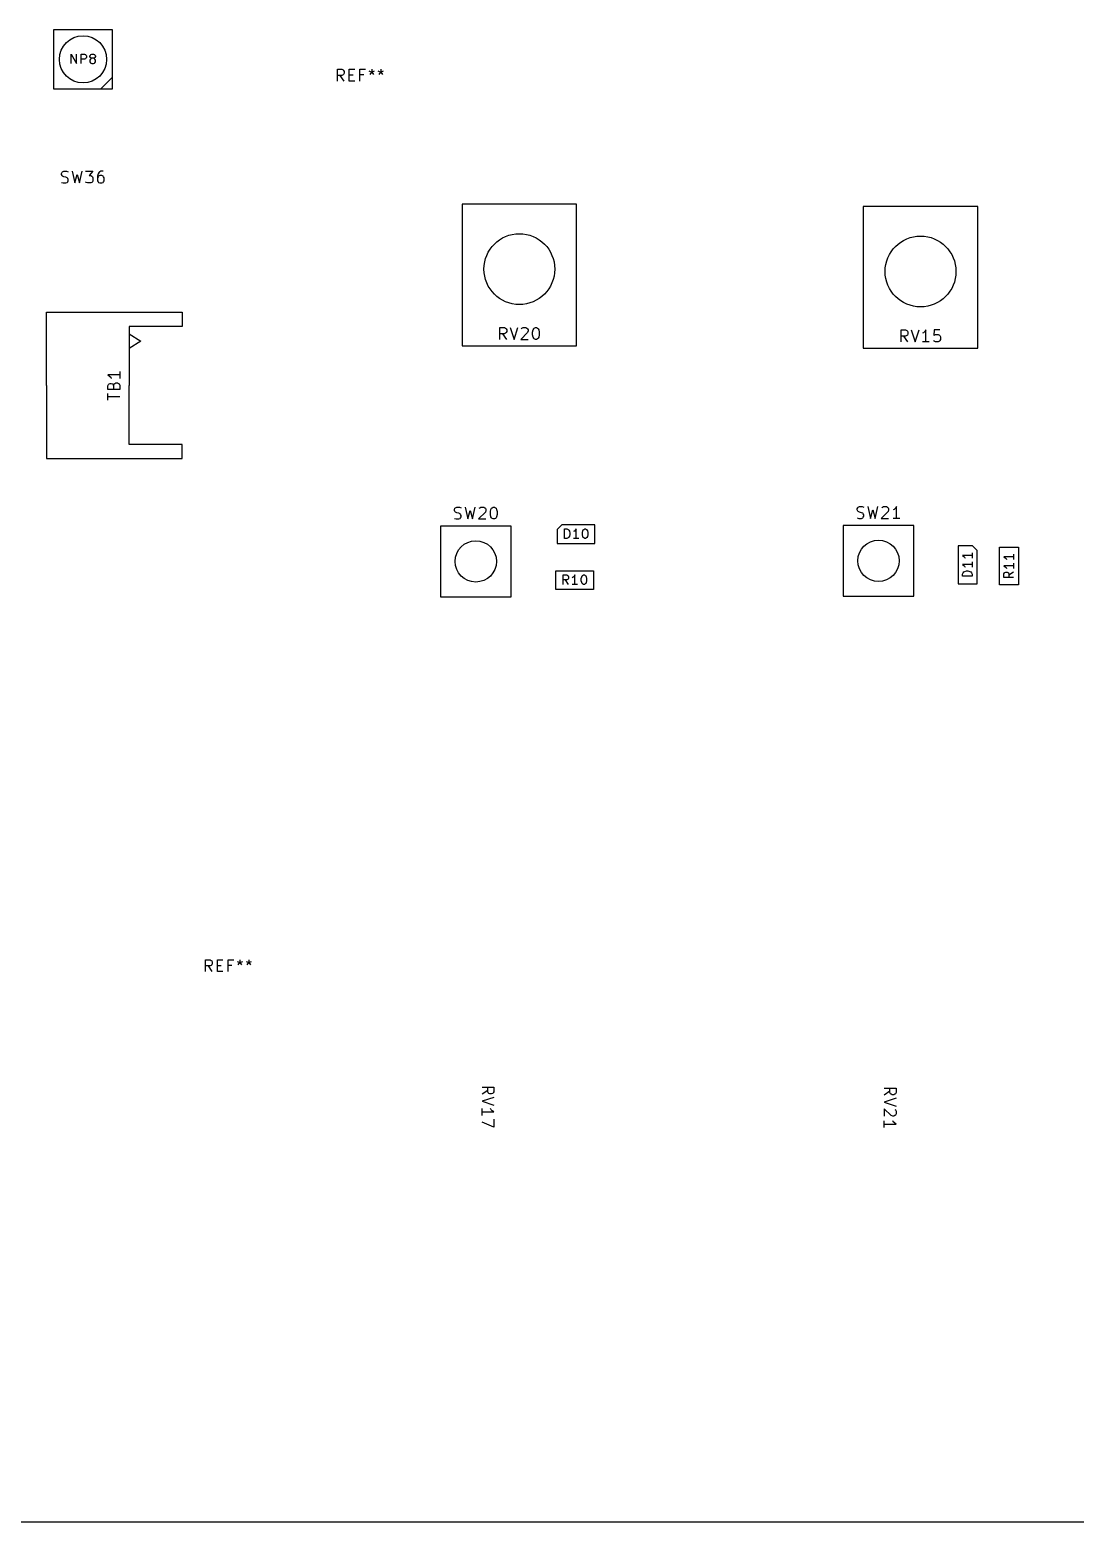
# Model space of a CAD drawing. Extents: x 0 to 360, y 0 to 260.
# Drawn here: x 88.5 to 177.1, y 0 to 126.4 of the extents above; entities that cross this region are included whole.
import ezdxf

# ---------------------------------------------------------------- set-up
doc = ezdxf.new("R2010")
doc.units = 0
doc.layers.add('BLACK', color=7, linetype='CONTINUOUS')

msp = doc.modelspace()

# ---------------------------------------------------------------- linework, layer by layer
at = {"layer": 'BLACK', "linetype": 'CONTINUOUS'}
for p, q in [((95.54, 126.42), (90.54, 126.42)), ((90.54, 126.42), (90.54, 121.42)), ((95.54, 121.42), (95.54, 126.42)), ((92.0305, 123.558), (92.0305, 124.358)), ((92.0305, 124.358), (92.4876, 123.558)), ((92.4876, 123.558), (92.4876, 124.358)), ((92.8686, 123.558), (92.8686, 124.358)), ((92.8686, 124.358), (93.1733, 124.358)), ((93.1733, 123.939), (92.8686, 123.939)), ((93.1733, 124.358), (93.2495, 124.32)), ((93.2495, 123.977), (93.1733, 123.939)), ((93.2495, 124.32), (93.2876, 124.282)), ((93.2876, 124.015), (93.2495, 123.977)), ((93.2876, 124.282), (93.3257, 124.206)), ((93.3257, 124.091), (93.2876, 124.015)), ((93.3257, 124.206), (93.3257, 124.091)), ((93.6305, 124.206), (93.6686, 124.282)), ((93.6305, 124.168), (93.6305, 124.206)), ((93.6686, 124.091), (93.6305, 124.168)), ((93.6686, 123.939), (93.6305, 123.863)), ((93.6686, 124.282), (93.7067, 124.32)), ((93.7067, 124.053), (93.6686, 124.091)), ((93.7067, 123.977), (93.6686, 123.939)), ((93.7067, 124.32), (93.7829, 124.358)), ((93.7829, 124.015), (93.7067, 124.053)), ((93.7829, 124.015), (93.7067, 123.977)), ((93.7829, 124.358), (93.9352, 124.358)), ((93.9352, 124.015), (93.7829, 124.015)), ((93.9352, 124.358), (94.0114, 124.32)), ((94.0114, 124.053), (93.9352, 124.015)), ((94.0114, 123.977), (93.9352, 124.015)), ((94.0114, 124.32), (94.0495, 124.282)), ((94.0495, 124.091), (94.0114, 124.053)), ((94.0495, 123.939), (94.0114, 123.977)), ((94.0495, 124.282), (94.0876, 124.206)), ((94.0876, 124.168), (94.0495, 124.091)), ((94.0876, 123.863), (94.0495, 123.939)), ((94.0876, 124.206), (94.0876, 124.168)), ((93.6305, 123.863), (93.6305, 123.71)), ((93.6305, 123.71), (93.6686, 123.634)), ((93.6686, 123.634), (93.7067, 123.596)), ((93.7067, 123.596), (93.7829, 123.558)), ((93.7829, 123.558), (93.9352, 123.558)), ((93.9352, 123.558), (94.0114, 123.596)), ((94.0114, 123.596), (94.0495, 123.634)), ((94.0495, 123.634), (94.0876, 123.71)), ((94.0876, 123.71), (94.0876, 123.863)), ((114.599, 122.08), (114.599, 123.08)), ((114.599, 123.08), (114.98, 123.08)), ((114.98, 123.08), (115.075, 123.032)), ((115.075, 123.032), (115.123, 122.984)), ((115.123, 122.651), (115.075, 122.603)), ((115.123, 122.984), (115.171, 122.889)), ((115.171, 122.746), (115.123, 122.651)), ((115.171, 122.889), (115.171, 122.746)), ((115.599, 122.08), (115.599, 123.08)), ((115.599, 123.08), (116.075, 123.08)), ((116.504, 122.08), (116.504, 123.08)), ((116.504, 123.08), (116.98, 123.08)), ((117.266, 122.937), (117.504, 122.842)), ((117.361, 122.651), (117.504, 122.842)), ((117.504, 123.08), (117.504, 122.842)), ((117.504, 122.842), (117.742, 122.937)), ((117.504, 122.842), (117.647, 122.651)), ((118.028, 122.937), (118.266, 122.842)), ((118.123, 122.651), (118.266, 122.842)), ((118.266, 123.08), (118.266, 122.842)), ((118.266, 122.842), (118.504, 122.937)), ((118.266, 122.842), (118.409, 122.651)), ((90.54, 121.42), (95.54, 121.42)), ((95.54, 122.42), (94.54, 121.42)), ((114.98, 122.556), (114.599, 122.556)), ((115.171, 122.08), (114.837, 122.556)), ((115.075, 122.603), (114.98, 122.556)), ((115.599, 122.603), (115.933, 122.603)), ((116.075, 122.08), (115.599, 122.08)), ((116.837, 122.603), (116.504, 122.603)), ((91.2155, 114.262), (91.2631, 114.357)), ((91.2155, 114.167), (91.2155, 114.262)), ((91.2631, 114.072), (91.2155, 114.167)), ((91.2631, 114.357), (91.3107, 114.405)), ((91.3107, 114.024), (91.2631, 114.072)), ((91.3107, 114.405), (91.406, 114.453)), ((91.406, 113.977), (91.3107, 114.024)), ((91.406, 114.453), (91.644, 114.453)), ((91.5964, 113.929), (91.406, 113.977)), ((91.6917, 113.881), (91.5964, 113.929)), ((91.644, 114.453), (91.7869, 114.405)), ((91.7393, 113.834), (91.6917, 113.881)), ((91.7869, 113.738), (91.7393, 113.834)), ((92.1202, 114.453), (92.3583, 113.453)), ((92.3583, 113.453), (92.5488, 114.167)), ((92.5488, 114.167), (92.7393, 113.453)), ((92.7393, 113.453), (92.9774, 114.453)), ((93.2631, 114.453), (93.8821, 114.453)), ((93.8821, 114.453), (93.5488, 114.072)), ((93.5488, 114.072), (93.6917, 114.072)), ((93.6917, 114.072), (93.7869, 114.024)), ((93.7869, 114.024), (93.8345, 113.977)), ((93.8345, 113.977), (93.8821, 113.881)), ((93.8821, 113.881), (93.8821, 113.643)), ((94.3107, 114.215), (94.2631, 114.024)), ((94.2631, 114.024), (94.2631, 113.643)), ((94.3107, 113.977), (94.2631, 113.881)), ((94.406, 114.357), (94.3107, 114.215)), ((94.3583, 114.024), (94.3107, 113.977)), ((94.4536, 114.072), (94.3583, 114.024)), ((94.4536, 114.405), (94.406, 114.357)), ((94.5488, 114.453), (94.4536, 114.405)), ((94.644, 114.072), (94.4536, 114.072)), ((94.7393, 114.453), (94.5488, 114.453)), ((94.7393, 114.024), (94.644, 114.072)), ((94.7869, 113.977), (94.7393, 114.024)), ((94.8345, 113.881), (94.7869, 113.977)), ((94.8345, 113.643), (94.8345, 113.881)), ((91.2155, 113.5), (91.3583, 113.453)), ((91.3583, 113.453), (91.5964, 113.453)), ((91.5964, 113.453), (91.6917, 113.5)), ((91.6917, 113.5), (91.7393, 113.548)), ((91.7393, 113.548), (91.7869, 113.643)), ((91.7869, 113.643), (91.7869, 113.738)), ((93.3107, 113.5), (93.2631, 113.548)), ((93.406, 113.453), (93.3107, 113.5)), ((93.6917, 113.453), (93.406, 113.453)), ((93.7869, 113.5), (93.6917, 113.453)), ((93.8345, 113.548), (93.7869, 113.5)), ((93.8821, 113.643), (93.8345, 113.548)), ((94.2631, 113.643), (94.3107, 113.548)), ((94.3107, 113.548), (94.3583, 113.5)), ((94.3583, 113.5), (94.4536, 113.453)), ((94.4536, 113.453), (94.644, 113.453)), ((94.644, 113.453), (94.7393, 113.5)), ((94.7393, 113.5), (94.7869, 113.548)), ((94.7869, 113.548), (94.8345, 113.643)), ((125.16, 111.65), (125.16, 99.65)), ((134.86, 111.65), (125.16, 111.65)), ((134.86, 99.65), (134.86, 111.65)), ((159.15, 111.45), (159.15, 99.45)), ((168.85, 111.45), (159.15, 111.45)), ((168.85, 99.45), (168.85, 111.45)), ((89.95, 96.3), (89.95, 102.5)), ((89.95, 102.5), (101.45, 102.5)), ((101.45, 102.5), (101.45, 101.3)), ((96.95, 101.3), (96.95, 96.3)), ((101.45, 101.3), (96.95, 101.3)), ((128.367, 100.198), (128.367, 101.198)), ((128.367, 101.198), (128.748, 101.198)), ((128.748, 101.198), (128.843, 101.15)), ((128.843, 101.15), (128.891, 101.102)), ((129.224, 101.198), (129.558, 100.198)), ((129.558, 100.198), (129.891, 101.198)), ((130.177, 101.102), (130.224, 101.15)), ((130.224, 101.15), (130.32, 101.198)), ((130.32, 101.198), (130.558, 101.198)), ((130.558, 101.198), (130.653, 101.15)), ((130.653, 101.15), (130.7, 101.102)), ((131.224, 101.102), (131.272, 101.15)), ((131.272, 101.15), (131.367, 101.198)), ((131.367, 101.198), (131.462, 101.198)), ((131.462, 101.198), (131.558, 101.15)), ((131.558, 101.15), (131.605, 101.102)), ((96.95, 100.675), (97.95, 100.05)), ((97.95, 100.05), (96.95, 99.425)), ((128.748, 100.674), (128.367, 100.674)), ((128.939, 100.198), (128.605, 100.674)), ((128.843, 100.721), (128.748, 100.674)), ((128.891, 100.769), (128.843, 100.721)), ((128.891, 101.102), (128.939, 101.007)), ((128.939, 100.864), (128.891, 100.769)), ((128.939, 101.007), (128.939, 100.864)), ((130.7, 100.769), (130.129, 100.198)), ((130.129, 100.198), (130.748, 100.198)), ((130.7, 101.102), (130.748, 101.007)), ((130.748, 100.912), (130.7, 100.769)), ((130.748, 101.007), (130.748, 100.912)), ((131.129, 100.817), (131.177, 101.007)), ((131.129, 100.579), (131.129, 100.817)), ((131.177, 100.388), (131.129, 100.579)), ((131.177, 101.007), (131.224, 101.102)), ((131.224, 100.293), (131.177, 100.388)), ((131.272, 100.245), (131.224, 100.293)), ((131.367, 100.198), (131.272, 100.245)), ((131.462, 100.198), (131.367, 100.198)), ((131.558, 100.245), (131.462, 100.198)), ((131.605, 100.293), (131.558, 100.245)), ((131.605, 101.102), (131.653, 101.007)), ((131.653, 100.388), (131.605, 100.293)), ((131.653, 101.007), (131.7, 100.817)), ((131.7, 100.579), (131.653, 100.388)), ((131.7, 100.817), (131.7, 100.579)), ((162.357, 99.9976), (162.357, 100.998)), ((162.357, 100.998), (162.738, 100.998)), ((162.738, 100.474), (162.357, 100.474)), ((162.929, 99.9976), (162.595, 100.474)), ((162.738, 100.998), (162.833, 100.95)), ((162.833, 100.521), (162.738, 100.474)), ((162.833, 100.95), (162.881, 100.902)), ((162.881, 100.569), (162.833, 100.521)), ((162.881, 100.902), (162.929, 100.807)), ((162.929, 100.664), (162.881, 100.569)), ((162.929, 100.807), (162.929, 100.664)), ((163.214, 100.998), (163.548, 99.9976)), ((163.548, 99.9976), (163.881, 100.998)), ((164.262, 100.76), (164.167, 100.712)), ((164.738, 99.9976), (164.167, 99.9976)), ((164.357, 100.855), (164.262, 100.76)), ((164.452, 100.998), (164.357, 100.855)), ((164.452, 99.9976), (164.452, 100.998)), ((165.167, 100.998), (165.119, 100.521)), ((165.119, 100.521), (165.167, 100.569)), ((165.167, 100.045), (165.119, 100.093)), ((165.643, 100.998), (165.167, 100.998)), ((165.167, 100.569), (165.262, 100.617)), ((165.262, 99.9976), (165.167, 100.045)), ((165.262, 100.617), (165.5, 100.617)), ((165.5, 99.9976), (165.262, 99.9976)), ((165.5, 100.617), (165.595, 100.569)), ((165.595, 100.045), (165.5, 99.9976)), ((165.595, 100.569), (165.643, 100.521)), ((165.643, 100.093), (165.595, 100.045)), ((165.643, 100.521), (165.69, 100.426)), ((165.69, 100.188), (165.643, 100.093)), ((165.69, 100.426), (165.69, 100.188)), ((125.16, 99.65), (134.86, 99.65)), ((159.15, 99.45), (168.85, 99.45)), ((96.1524, 97.4667), (96.1524, 96.8952)), ((89.95, 96.3), (89.95, 90.1)), ((96.1524, 97.181), (95.1524, 97.181)), ((95.1524, 97.181), (95.2952, 97.0857)), ((95.1524, 96.2762), (95.2, 96.3714)), ((95.1524, 95.9429), (95.1524, 96.2762)), ((95.2, 96.3714), (95.2476, 96.419)), ((95.2476, 96.419), (95.3429, 96.4667)), ((95.2952, 97.0857), (95.3905, 96.9905)), ((95.3429, 96.4667), (95.4381, 96.4667)), ((95.3905, 96.9905), (95.4381, 96.8952)), ((95.4381, 96.4667), (95.5333, 96.419)), ((95.5333, 96.419), (95.581, 96.3714)), ((95.581, 96.3714), (95.6286, 96.2762)), ((95.6286, 96.2762), (95.6762, 96.419)), ((95.6286, 96.2762), (95.6286, 95.9429)), ((95.6762, 96.419), (95.7238, 96.4667)), ((95.7238, 96.4667), (95.819, 96.5143)), ((95.819, 96.5143), (95.9619, 96.5143)), ((95.9619, 96.5143), (96.0571, 96.4667)), ((96.0571, 96.4667), (96.1048, 96.419)), ((96.1048, 96.419), (96.1524, 96.3238)), ((96.1524, 96.3238), (96.1524, 95.9429)), ((96.95, 91.3), (96.95, 96.3)), ((96.1524, 95.9429), (95.1524, 95.9429)), ((95.1524, 95.0381), (95.1524, 95.6095)), ((96.1524, 95.3238), (95.1524, 95.3238)), ((101.45, 91.3), (96.95, 91.3)), ((101.45, 90.1), (101.45, 91.3)), ((89.95, 90.1), (101.45, 90.1)), ((124.604, 85.938), (124.699, 85.9856)), ((124.699, 85.9856), (124.937, 85.9856)), ((124.937, 85.9856), (125.08, 85.938)), ((125.413, 85.9856), (125.651, 84.9856)), ((126.032, 84.9856), (126.27, 85.9856)), ((126.651, 85.938), (126.747, 85.9856)), ((126.747, 85.9856), (126.985, 85.9856)), ((126.985, 85.9856), (127.08, 85.938)), ((127.699, 85.938), (127.794, 85.9856)), ((127.794, 85.9856), (127.889, 85.9856)), ((127.889, 85.9856), (127.985, 85.938)), ((158.676, 85.9404), (158.724, 85.988)), ((158.724, 85.988), (158.819, 86.0356)), ((158.819, 86.0356), (159.057, 86.0356)), ((159.057, 86.0356), (159.2, 85.988)), ((159.533, 86.0356), (159.771, 85.0356)), ((160.152, 85.0356), (160.39, 86.0356)), ((160.724, 85.9404), (160.771, 85.988)), ((160.771, 85.988), (160.867, 86.0356)), ((160.867, 86.0356), (161.105, 86.0356)), ((161.105, 86.0356), (161.2, 85.988)), ((161.2, 85.988), (161.248, 85.9404)), ((161.962, 86.0356), (161.867, 85.8928)), ((161.962, 85.0356), (161.962, 86.0356)), ((124.508, 85.7951), (124.556, 85.8904)), ((124.508, 85.6999), (124.508, 85.7951)), ((124.556, 85.6047), (124.508, 85.6999)), ((124.508, 85.0332), (124.651, 84.9856)), ((124.556, 85.8904), (124.604, 85.938)), ((124.604, 85.557), (124.556, 85.6047)), ((124.699, 85.5094), (124.604, 85.557)), ((124.651, 84.9856), (124.889, 84.9856)), ((124.889, 85.4618), (124.699, 85.5094)), ((124.985, 85.4142), (124.889, 85.4618)), ((124.889, 84.9856), (124.985, 85.0332)), ((125.032, 85.3666), (124.985, 85.4142)), ((124.985, 85.0332), (125.032, 85.0809)), ((125.08, 85.2713), (125.032, 85.3666)), ((125.032, 85.0809), (125.08, 85.1761)), ((125.08, 85.1761), (125.08, 85.2713)), ((125.651, 84.9856), (125.842, 85.6999)), ((125.842, 85.6999), (126.032, 84.9856)), ((127.128, 85.557), (126.556, 84.9856)), ((126.556, 84.9856), (127.175, 84.9856)), ((126.604, 85.8904), (126.651, 85.938)), ((127.08, 85.938), (127.128, 85.8904)), ((127.128, 85.8904), (127.175, 85.7951)), ((127.175, 85.6999), (127.128, 85.557)), ((127.175, 85.7951), (127.175, 85.6999)), ((127.556, 85.6047), (127.604, 85.7951)), ((127.556, 85.3666), (127.556, 85.6047)), ((127.604, 85.1761), (127.556, 85.3666)), ((127.604, 85.7951), (127.651, 85.8904)), ((127.651, 85.0809), (127.604, 85.1761)), ((127.651, 85.8904), (127.699, 85.938)), ((127.699, 85.0332), (127.651, 85.0809)), ((127.794, 84.9856), (127.699, 85.0332)), ((127.889, 84.9856), (127.794, 84.9856)), ((127.985, 85.0332), (127.889, 84.9856)), ((127.985, 85.938), (128.032, 85.8904)), ((128.032, 85.0809), (127.985, 85.0332)), ((128.032, 85.8904), (128.08, 85.7951)), ((128.08, 85.1761), (128.032, 85.0809)), ((128.08, 85.7951), (128.128, 85.6047)), ((128.128, 85.3666), (128.08, 85.1761)), ((128.128, 85.6047), (128.128, 85.3666)), ((158.628, 85.8451), (158.676, 85.9404)), ((158.628, 85.7499), (158.628, 85.8451)), ((158.676, 85.6547), (158.628, 85.7499)), ((158.628, 85.0832), (158.771, 85.0356)), ((158.724, 85.607), (158.676, 85.6547)), ((158.819, 85.5594), (158.724, 85.607)), ((158.771, 85.0356), (159.009, 85.0356)), ((159.009, 85.5118), (158.819, 85.5594)), ((159.105, 85.4642), (159.009, 85.5118)), ((159.009, 85.0356), (159.105, 85.0832)), ((159.152, 85.4166), (159.105, 85.4642)), ((159.105, 85.0832), (159.152, 85.1309)), ((159.2, 85.3213), (159.152, 85.4166)), ((159.152, 85.1309), (159.2, 85.2261)), ((159.2, 85.2261), (159.2, 85.3213)), ((159.771, 85.0356), (159.962, 85.7499)), ((159.962, 85.7499), (160.152, 85.0356)), ((161.248, 85.607), (160.676, 85.0356)), ((160.676, 85.0356), (161.295, 85.0356)), ((161.248, 85.9404), (161.295, 85.8451)), ((161.295, 85.7499), (161.248, 85.607)), ((161.295, 85.8451), (161.295, 85.7499)), ((161.771, 85.7975), (161.676, 85.7499)), ((162.248, 85.0356), (161.676, 85.0356)), ((161.867, 85.8928), (161.771, 85.7975)), ((123.318, 84.388), (123.318, 78.388)), ((129.318, 84.388), (123.318, 84.388)), ((129.318, 78.388), (129.318, 84.388)), ((133.6, 84.5), (133.2, 84.1)), ((133.2, 84.1), (133.2, 82.9)), ((136.4, 84.5), (133.6, 84.5)), ((133.829, 83.3381), (133.829, 84.1381)), ((133.829, 84.1381), (134.019, 84.1381)), ((134.019, 84.1381), (134.133, 84.1)), ((134.133, 84.1), (134.21, 84.0238)), ((134.21, 83.4524), (134.133, 83.3762)), ((134.21, 84.0238), (134.248, 83.9476)), ((134.248, 83.5286), (134.21, 83.4524)), ((134.248, 83.9476), (134.286, 83.7952)), ((134.286, 83.681), (134.248, 83.5286)), ((134.286, 83.7952), (134.286, 83.681)), ((134.667, 83.9476), (134.59, 83.9095)), ((134.743, 84.0238), (134.667, 83.9476)), ((134.819, 84.1381), (134.743, 84.0238)), ((134.819, 83.3381), (134.819, 84.1381)), ((135.352, 83.8333), (135.39, 83.9857)), ((135.352, 83.6429), (135.352, 83.8333)), ((135.39, 83.4905), (135.352, 83.6429)), ((135.39, 83.9857), (135.429, 84.0619)), ((135.429, 83.4143), (135.39, 83.4905)), ((135.429, 84.0619), (135.467, 84.1)), ((135.467, 84.1), (135.543, 84.1381)), ((135.543, 84.1381), (135.619, 84.1381)), ((135.619, 84.1381), (135.695, 84.1)), ((135.695, 84.1), (135.733, 84.0619)), ((135.733, 84.0619), (135.771, 83.9857)), ((135.771, 83.4905), (135.733, 83.4143)), ((135.771, 83.9857), (135.81, 83.8333)), ((135.81, 83.6429), (135.771, 83.4905)), ((135.81, 83.8333), (135.81, 83.6429)), ((136.4, 82.9), (136.4, 84.5)), ((157.438, 84.438), (157.438, 78.438)), ((163.438, 84.438), (157.438, 84.438)), ((163.438, 78.438), (163.438, 84.438)), ((133.2, 82.9), (136.4, 82.9)), ((134.019, 83.3381), (133.829, 83.3381)), ((134.133, 83.3762), (134.019, 83.3381)), ((135.048, 83.3381), (134.59, 83.3381)), ((135.467, 83.3762), (135.429, 83.4143)), ((135.543, 83.3381), (135.467, 83.3762)), ((135.619, 83.3381), (135.543, 83.3381)), ((135.695, 83.3762), (135.619, 83.3381)), ((135.733, 83.4143), (135.695, 83.3762)), ((167.2, 82.7), (167.2, 79.5)), ((168.4, 82.7), (167.2, 82.7)), ((168.8, 82.3), (168.4, 82.7)), ((168.8, 79.5), (168.8, 82.3)), ((170.7, 82.6), (172.3, 82.6)), ((170.7, 79.4), (170.7, 82.6)), ((172.3, 82.6), (172.3, 79.4)), ((168.362, 81.881), (167.562, 81.881)), ((167.562, 81.881), (167.676, 81.8048)), ((168.362, 81.119), (167.562, 81.119)), ((167.562, 81.119), (167.676, 81.0429)), ((167.676, 81.8048), (167.752, 81.7286)), ((167.676, 81.0429), (167.752, 80.9667)), ((167.752, 81.7286), (167.79, 81.6524)), ((167.752, 80.9667), (167.79, 80.8905)), ((168.362, 82.1095), (168.362, 81.6524)), ((168.362, 81.3476), (168.362, 80.8905)), ((171.862, 81.781), (171.062, 81.781)), ((171.062, 81.781), (171.176, 81.7048)), ((171.862, 81.019), (171.062, 81.019)), ((171.062, 81.019), (171.176, 80.9429)), ((171.176, 81.7048), (171.252, 81.6286)), ((171.176, 80.9429), (171.252, 80.8667)), ((171.252, 81.6286), (171.29, 81.5524)), ((171.862, 82.0095), (171.862, 81.5524)), ((171.862, 81.2476), (171.862, 80.7905)), ((133.1, 80.6), (136.3, 80.6)), ((133.1, 79), (133.1, 80.6)), ((133.729, 79.4381), (133.729, 80.2381)), ((133.729, 80.2381), (134.033, 80.2381)), ((134.033, 79.819), (133.729, 79.819)), ((134.186, 79.4381), (133.919, 79.819)), ((134.033, 80.2381), (134.11, 80.2)), ((134.11, 79.8571), (134.033, 79.819)), ((134.11, 80.2), (134.148, 80.1619)), ((134.148, 79.8952), (134.11, 79.8571)), ((134.148, 80.1619), (134.186, 80.0857)), ((134.186, 79.9714), (134.148, 79.8952)), ((134.186, 80.0857), (134.186, 79.9714)), ((134.567, 80.0476), (134.49, 80.0095)), ((134.643, 80.1238), (134.567, 80.0476)), ((134.719, 80.2381), (134.643, 80.1238)), ((134.719, 79.4381), (134.719, 80.2381)), ((135.252, 79.9333), (135.29, 80.0857)), ((135.252, 79.7429), (135.252, 79.9333)), ((135.29, 79.5905), (135.252, 79.7429)), ((135.29, 80.0857), (135.329, 80.1619)), ((135.329, 80.1619), (135.367, 80.2)), ((135.367, 80.2), (135.443, 80.2381)), ((135.443, 80.2381), (135.519, 80.2381)), ((135.519, 80.2381), (135.595, 80.2)), ((135.595, 80.2), (135.633, 80.1619)), ((135.633, 80.1619), (135.671, 80.0857)), ((135.671, 80.0857), (135.71, 79.9333)), ((135.71, 79.7429), (135.671, 79.5905)), ((135.71, 79.9333), (135.71, 79.7429)), ((136.3, 80.6), (136.3, 79)), ((167.562, 80.319), (167.6, 80.4333)), ((167.562, 80.1286), (167.562, 80.319)), ((168.362, 80.1286), (167.562, 80.1286)), ((167.6, 80.4333), (167.676, 80.5095)), ((167.676, 80.5095), (167.752, 80.5476)), ((167.752, 80.5476), (167.905, 80.5857)), ((167.905, 80.5857), (168.019, 80.5857)), ((168.019, 80.5857), (168.171, 80.5476)), ((168.171, 80.5476), (168.248, 80.5095)), ((168.248, 80.5095), (168.324, 80.4333)), ((168.324, 80.4333), (168.362, 80.319)), ((168.362, 80.319), (168.362, 80.1286)), ((171.062, 80.3333), (171.1, 80.4095)), ((171.062, 80.0286), (171.062, 80.3333)), ((171.862, 80.0286), (171.062, 80.0286)), ((171.1, 80.4095), (171.138, 80.4476)), ((171.138, 80.4476), (171.214, 80.4857)), ((171.214, 80.4857), (171.329, 80.4857)), ((171.252, 80.8667), (171.29, 80.7905)), ((171.329, 80.4857), (171.405, 80.4476)), ((171.405, 80.4476), (171.443, 80.4095)), ((171.443, 80.4095), (171.481, 80.3333)), ((171.862, 80.4857), (171.481, 80.219)), ((171.481, 80.3333), (171.481, 80.0286)), ((123.318, 78.388), (129.318, 78.388)), ((136.3, 79), (133.1, 79)), ((134.948, 79.4381), (134.49, 79.4381)), ((135.329, 79.5143), (135.29, 79.5905)), ((135.367, 79.4762), (135.329, 79.5143)), ((135.443, 79.4381), (135.367, 79.4762)), ((135.519, 79.4381), (135.443, 79.4381)), ((135.595, 79.4762), (135.519, 79.4381)), ((135.633, 79.5143), (135.595, 79.4762)), ((135.671, 79.5905), (135.633, 79.5143)), ((157.438, 78.438), (163.438, 78.438)), ((167.2, 79.5), (168.8, 79.5)), ((172.3, 79.4), (170.7, 79.4)), ((103.423, 46.6416), (103.423, 47.6416)), ((103.423, 47.6416), (103.804, 47.6416)), ((103.804, 47.1178), (103.423, 47.1178)), ((103.995, 46.6416), (103.661, 47.1178)), ((103.804, 47.6416), (103.899, 47.594)), ((103.899, 47.1654), (103.804, 47.1178)), ((103.899, 47.594), (103.947, 47.5464)), ((103.947, 47.213), (103.899, 47.1654)), ((103.947, 47.5464), (103.995, 47.4511)), ((103.995, 47.3083), (103.947, 47.213)), ((103.995, 47.4511), (103.995, 47.3083)), ((104.423, 46.6416), (104.423, 47.6416)), ((104.423, 47.6416), (104.899, 47.6416)), ((104.423, 47.1654), (104.757, 47.1654)), ((105.328, 46.6416), (105.328, 47.6416)), ((105.328, 47.6416), (105.804, 47.6416)), ((105.661, 47.1654), (105.328, 47.1654)), ((106.09, 47.4988), (106.328, 47.4035)), ((106.185, 47.213), (106.328, 47.4035)), ((106.328, 47.6416), (106.328, 47.4035)), ((106.328, 47.4035), (106.566, 47.4988)), ((106.328, 47.4035), (106.471, 47.213)), ((106.852, 47.4988), (107.09, 47.4035)), ((106.947, 47.213), (107.09, 47.4035)), ((107.09, 47.6416), (107.09, 47.4035)), ((107.09, 47.4035), (107.328, 47.4988)), ((107.09, 47.4035), (107.233, 47.213)), ((104.899, 46.6416), (104.423, 46.6416)), ((126.848, 36.8429), (127.848, 36.8429)), ((127.324, 36.4619), (127.324, 36.8429)), ((127.848, 36.8429), (127.848, 36.4619)), ((160.928, 36.7729), (161.928, 36.7729)), ((161.404, 36.3919), (161.404, 36.7729)), ((161.928, 36.7729), (161.928, 36.3919)), ((126.848, 36.2714), (127.324, 36.6048)), ((127.848, 35.9857), (126.848, 35.6524)), ((126.848, 35.6524), (127.848, 35.319)), ((127.371, 36.3667), (127.324, 36.4619)), ((127.419, 36.319), (127.371, 36.3667)), ((127.514, 36.2714), (127.419, 36.319)), ((127.657, 36.2714), (127.514, 36.2714)), ((127.752, 36.319), (127.657, 36.2714)), ((127.8, 36.3667), (127.752, 36.319)), ((127.848, 36.4619), (127.8, 36.3667)), ((160.928, 36.2014), (161.404, 36.5348)), ((161.928, 35.9157), (160.928, 35.5824)), ((160.928, 35.5824), (161.928, 35.249)), ((161.451, 36.2967), (161.404, 36.3919)), ((161.499, 36.249), (161.451, 36.2967)), ((161.594, 36.2014), (161.499, 36.249)), ((161.737, 36.2014), (161.594, 36.2014)), ((161.832, 36.249), (161.737, 36.2014)), ((161.88, 36.2967), (161.832, 36.249)), ((161.928, 36.3919), (161.88, 36.2967)), ((126.848, 34.4619), (126.848, 35.0333)), ((126.848, 34.7476), (127.848, 34.7476)), ((127.61, 34.9381), (127.562, 35.0333)), ((127.705, 34.8429), (127.61, 34.9381)), ((127.848, 34.7476), (127.705, 34.8429)), ((161.499, 34.4395), (160.928, 35.011)), ((160.928, 35.011), (160.928, 34.3919)), ((161.642, 34.3919), (161.499, 34.4395)), ((161.737, 34.3919), (161.642, 34.3919)), ((161.832, 34.4395), (161.737, 34.3919)), ((161.832, 34.9633), (161.88, 34.9157)), ((161.88, 34.4871), (161.832, 34.4395)), ((161.88, 34.9157), (161.928, 34.8205)), ((161.928, 34.5824), (161.88, 34.4871)), ((161.928, 34.8205), (161.928, 34.5824)), ((127.848, 33.4619), (126.848, 33.8905)), ((127.848, 34.1286), (127.848, 33.4619)), ((160.928, 33.4395), (160.928, 34.011)), ((160.928, 33.7252), (161.928, 33.7252)), ((161.69, 33.9157), (161.642, 34.011)), ((161.785, 33.8205), (161.69, 33.9157)), ((161.928, 33.7252), (161.785, 33.8205)), ((360, 0), (0, 0))]:
    msp.add_line(p, q, dxfattribs=at)
at = {"layer": 'BLACK'}
for centre, radius in [((93.04, 123.92), 2), ((130.01, 106.15), 3), ((164, 105.95), 3), ((126.318, 81.388), 1.7507), ((160.438, 81.438), 1.7507)]:
    msp.add_circle(centre, radius, dxfattribs=at)

doc.saveas('drawing.dxf')
